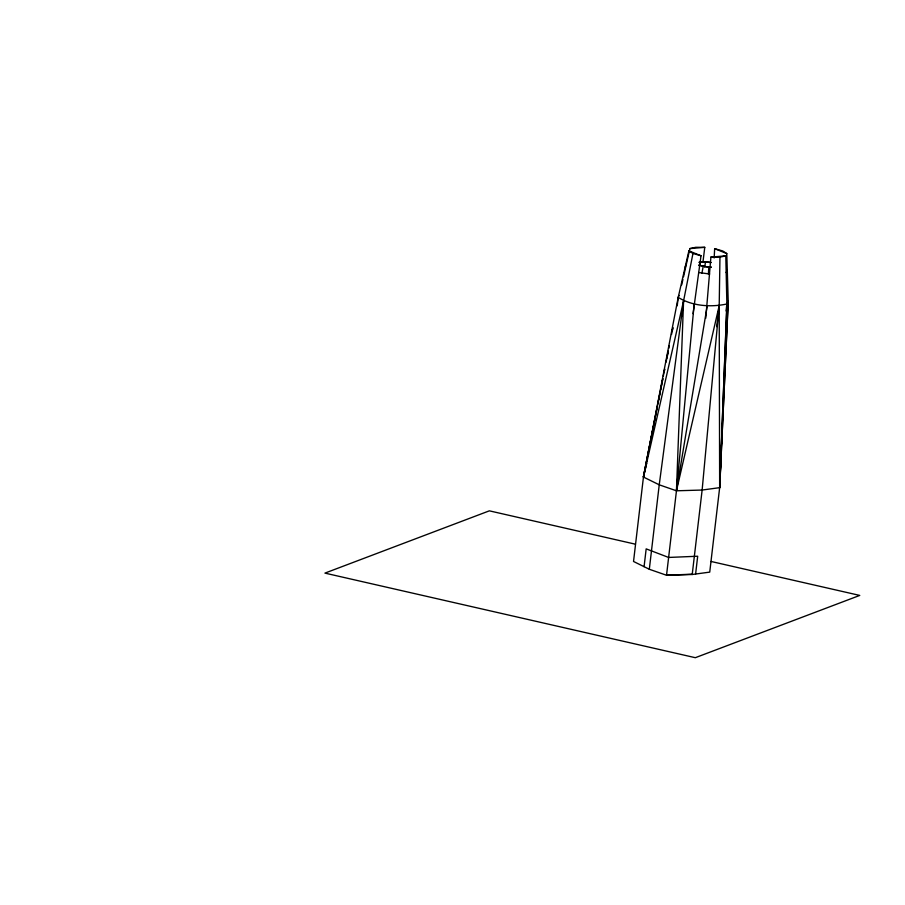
<?xml version="1.0" encoding="UTF-8"?>
<svg xmlns="http://www.w3.org/2000/svg" width="905" height="905" viewBox="0 0 905 905"><rect width="100%" height="100%" fill="white"/><g stroke="black" fill="none" stroke-linecap="round" stroke-linejoin="round"><path stroke-width="1.36" d="M662.777 378.776L643.365 477.003L659.236 484.809L676.454 490.793L702.133 490.046L719.656 487.659L719.204 305.675L719.961 257.133L725.787 255.844L726.873 303.967L719.656 487.659L709.735 572.118L692.212 574.494L666.533 575.252L649.315 569.268L633.534 561.473L643.455 477.014L678.207 297.383L688.886 250.855L701.013 255.764L693.06 313.662M714.158 257.982L714.656 248.671L722.722 250.957L726.794 253.581L728.208 300.992L719.724 487.671L719.724 483.44M719.916 472.172L720.086 462.308M691.454 574.211L666.533 575.252L676.454 490.793L683.58 300.856L692.958 253.479L688.886 250.855M719.724 487.671L726.941 303.978C710.923 307.428 692.314 306.184 678.207 297.383L679.101 295.403M719.656 487.659L728.265 300.992L726.873 303.967L726.048 310.969M708.389 274.091L708.807 267.235L698.66 265.165M705.764 318.232L710.9 257.099L725.787 255.844M694.214 303.865L676.442 490.815L719.204 305.675L702.133 490.046L692.212 574.494M644.077 566.677L646.17 548.871L668.625 557.446L697.687 556.236L695.606 574.042M677.223 305.788L678.207 297.383M649.315 569.268L659.236 484.809L683.58 300.856L643.455 477.014L646.713 463.258M681.77 316.252L683.58 300.856M716.737 326.66L719.204 305.675M727.213 309.386L727.711 305.189M702.902 262.473L704.769 247.337L695.707 247.303L689.893 248.592L683.524 276.76M704.69 267.099L705.527 261.703L711.126 262.484M676.442 490.815L707.246 305.63M701.918 273.197L703.208 266.466M663.32 376.016L664.689 369.093L664.225 371.876M666.057 362.181L668.241 351.106L666.962 358.041M668.795 348.346L669.338 345.574M671.521 334.511L672.89 327.587L672.426 330.37M643.455 477.014L657.392 406.458M657.946 403.698L660.13 392.634M660.673 389.863L662.867 378.799M681.68 284.905L682.913 279.475M699.192 265.719L700.357 261.681L705.527 261.703M685.164 267.054L686.284 264.543M726.161 272.597L727.281 270.086M689.893 248.592L704.769 247.337M710.9 257.099L719.961 257.133M708.807 267.235L711.398 267.258M698.649 272.518L709.633 274M635.31 544.165L489.356 510.839L324.94 573.114L695.323 657.697L859.75 595.422L711.036 561.462M692.958 253.479L701.013 255.764M714.656 248.671L726.794 253.581M698.875 262.36A9.955 2.353 6.7 0 1 705.776 262.02A9.729 2.308 6.7 0 1 710.798 262.699M711.092 267.066A9.955 2.353 6.7 0 1 708.638 266.975A9.729 2.308 6.7 0 1 699.542 265.12"/></g></svg>
